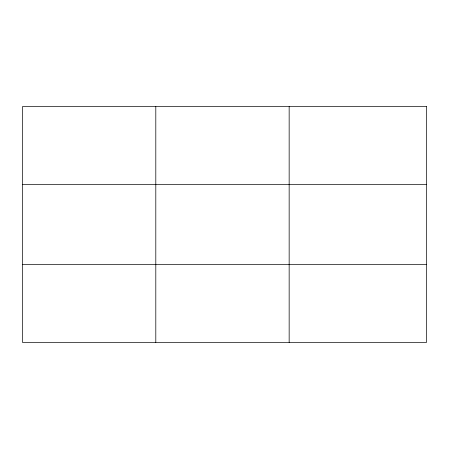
<?xml version="1.0" encoding="UTF-8"?>
<svg xmlns="http://www.w3.org/2000/svg" width="449" height="449" viewBox="0 0 449 449"><rect width="100%" height="100%" fill="white"/><g stroke="black" fill="none" stroke-linecap="round" stroke-linejoin="round"><path stroke-width="0.67" d="M155.803 106.621L155.803 342.379M289.156 106.621L289.156 342.379M22.45 184.421L426.55 184.421M22.45 264.579L426.55 264.579M426.55 106.621L426.55 342.379L22.45 342.379L22.45 106.621L426.55 106.621"/></g></svg>
